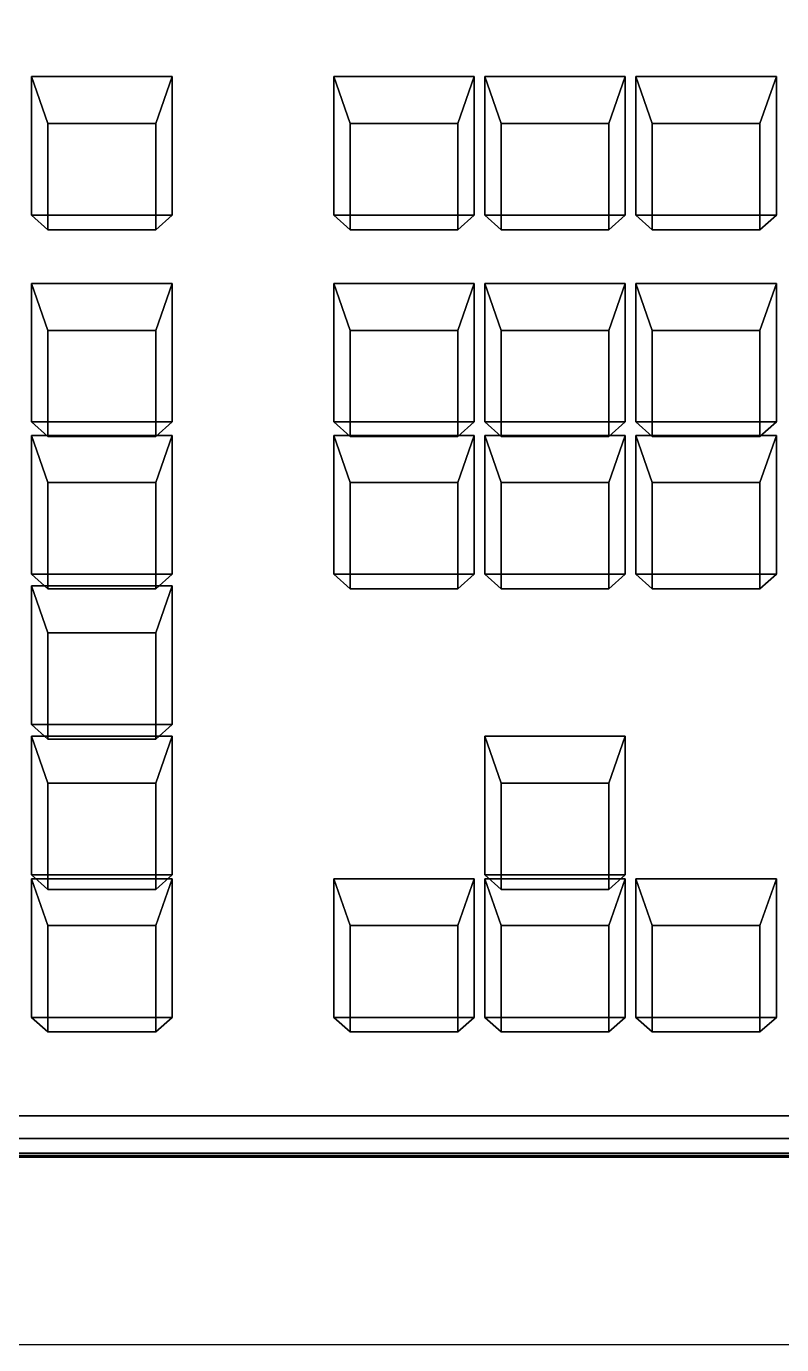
# Model space of a CAD drawing. Header units: millimetres. Extents: x 4513 to 24862, y 3359 to 11488.
# Drawn here: x 4903 to 4983.5, y 10880.2 to 11021 of the extents above; entities that cross this region are included whole.
import ezdxf

# ---------------------------------------------------------------- set-up
doc = ezdxf.new("R2010")
doc.units = ezdxf.units.MM
doc.layers.add('dwgmodels.com', color=169, linetype='Continuous')

msp = doc.modelspace()

# ---------------------------------------------------------------- linework, layer by layer
msp.add_line((4611.31, 10900.36), (5061.88, 10900.36))
for points, invisible_edges in [([(4621.37, 10900.27, 1.85), (4621.37, 11047.73, 1.85), (5051.37, 11047.73, 1.85)], 12), ([(5051.37, 11047.73, 1.85), (5051.37, 10900.27, 1.85), (4621.37, 10900.27, 1.85)], 12), ([(5061.37, 11024.81, 26.85), (4611.37, 11024.81, 26.85), (4611.37, 10904.67, 12.28)], 12), ([(4611.37, 10904.67, 12.28), (5061.37, 10904.67, 12.28), (5061.37, 11024.81, 26.85)], 12), ([(4903.52, 11015.65, 13.38), (4918.52, 11000.85, 10.91), (4903.52, 11000.85, 10.91)], 1), ([(4918.52, 11000.85, 10.91), (4903.52, 11015.65, 13.38), (4918.52, 11015.65, 13.38)], 1), ([(4903.52, 11015.65, 13.38), (4903.52, 11000.85, 10.91), (4905.27, 10999.29, 30.93)], 12), ([(4905.27, 10999.29, 30.93), (4905.27, 11010.63, 32.82), (4903.52, 11015.65, 13.38)], 12), ([(4918.52, 11015.65, 13.38), (4903.52, 11015.65, 13.38), (4916.77, 11010.63, 32.82)], 2), ([(4903.52, 11015.65, 13.38), (4905.27, 11010.63, 32.82), (4916.77, 11010.63, 32.82)], 12), ([(4918.52, 11015.65, 13.38), (4916.77, 11010.63, 32.82), (4918.52, 11000.85, 10.91)], 2), ([(4935.76, 11000.85, 10.91), (4950.76, 11015.65, 13.38), (4950.76, 11000.85, 10.91)], 1), ([(4950.76, 11015.65, 13.38), (4935.76, 11000.85, 10.91), (4935.76, 11015.65, 13.38)], 1), ([(4937.51, 11010.63, 32.82), (4935.76, 11015.65, 13.38), (4935.76, 11000.85, 10.91)], 12), ([(4935.76, 11015.65, 13.38), (4937.51, 11010.63, 32.82), (4949.01, 11010.63, 32.82)], 12), ([(4949.01, 11010.63, 32.82), (4950.76, 11015.65, 13.38), (4935.76, 11015.65, 13.38)], 12), ([(4950.76, 11015.65, 13.38), (4949.01, 11010.63, 32.82), (4950.76, 11000.85, 10.91)], 2), ([(4951.87, 11015.65, 13.38), (4966.87, 11015.65, 13.38), (4951.87, 11000.85, 10.91)], 2), ([(4951.87, 11000.85, 10.91), (4966.87, 11015.65, 13.38), (4966.87, 11000.85, 10.91)], 1), ([(4953.62, 11010.63, 32.82), (4951.87, 11015.65, 13.38), (4951.87, 11000.85, 10.91)], 12), ([(4966.87, 11015.65, 13.38), (4951.87, 11015.65, 13.38), (4965.12, 11010.63, 32.82)], 2), ([(4951.87, 11015.65, 13.38), (4953.62, 11010.63, 32.82), (4965.12, 11010.63, 32.82)], 12), ([(4966.87, 11015.65, 13.38), (4965.12, 11010.63, 32.82), (4966.87, 11000.85, 10.91)], 2), ([(4967.99, 11015.65, 13.38), (4982.99, 11000.85, 10.91), (4967.99, 11000.85, 10.91)], 1), ([(4982.99, 11000.85, 10.91), (4967.99, 11015.65, 13.38), (4982.99, 11015.65, 13.38)], 1), ([(4967.99, 11015.65, 13.38), (4967.99, 11000.85, 10.91), (4969.74, 10999.29, 30.93)], 12), ([(4969.74, 10999.29, 30.93), (4969.74, 11010.63, 32.82), (4967.99, 11015.65, 13.38)], 12), ([(4967.99, 11015.65, 13.38), (4981.24, 11010.63, 32.82), (4982.99, 11015.65, 13.38)], 1), ([(4967.99, 11015.65, 13.38), (4969.74, 11010.63, 32.82), (4981.24, 11010.63, 32.82)], 12), ([(4982.99, 11000.85, 10.91), (4982.99, 11015.65, 13.38), (4981.24, 10999.29, 30.93)], 2), ([(4982.99, 11015.65, 13.38), (4981.24, 11010.63, 32.82), (4981.24, 10999.29, 30.93)], 12), ([(4916.77, 11010.63, 32.82), (4905.27, 11010.63, 32.82), (4916.77, 10999.29, 30.93)], 2), ([(4905.27, 11010.63, 32.82), (4905.27, 10999.29, 30.93), (4916.77, 10999.29, 30.93)], 12), ([(4916.77, 11010.63, 32.82), (4916.77, 10999.29, 30.93), (4918.52, 11000.85, 10.91)], 12), ([(4935.76, 11000.85, 10.91), (4937.51, 10999.29, 30.93), (4937.51, 11010.63, 32.82)], 12), ([(4937.51, 11010.63, 32.82), (4937.51, 10999.29, 30.93), (4949.01, 10999.29, 30.93)], 12), ([(4949.01, 10999.29, 30.93), (4949.01, 11010.63, 32.82), (4937.51, 11010.63, 32.82)], 12), ([(4949.01, 11010.63, 32.82), (4949.01, 10999.29, 30.93), (4950.76, 11000.85, 10.91)], 12), ([(4951.87, 11000.85, 10.91), (4953.62, 10999.29, 30.93), (4953.62, 11010.63, 32.82)], 12), ([(4953.62, 11010.63, 32.82), (4953.62, 10999.29, 30.93), (4965.12, 10999.29, 30.93)], 12), ([(4965.12, 10999.29, 30.93), (4965.12, 11010.63, 32.82), (4953.62, 11010.63, 32.82)], 12), ([(4965.12, 11010.63, 32.82), (4965.12, 10999.29, 30.93), (4966.87, 11000.85, 10.91)], 12), ([(4969.74, 11010.63, 32.82), (4969.74, 10999.29, 30.93), (4981.24, 11010.63, 32.82)], 2), ([(4969.74, 10999.29, 30.93), (4981.24, 10999.29, 30.93), (4981.24, 11010.63, 32.82)], 12), ([(4903.52, 11000.85, 10.91), (4918.52, 11000.85, 10.91), (4905.27, 10999.29, 30.93)], 2), ([(4918.52, 11000.85, 10.91), (4916.77, 10999.29, 30.93), (4905.27, 10999.29, 30.93)], 12), ([(4937.51, 10999.29, 30.93), (4935.76, 11000.85, 10.91), (4950.76, 11000.85, 10.91)], 12), ([(4950.76, 11000.85, 10.91), (4949.01, 10999.29, 30.93), (4937.51, 10999.29, 30.93)], 12), ([(4951.87, 11000.85, 10.91), (4965.12, 10999.29, 30.93), (4953.62, 10999.29, 30.93)], 1), ([(4951.87, 11000.85, 10.91), (4966.87, 11000.85, 10.91), (4965.12, 10999.29, 30.93)], 12), ([(4967.99, 11000.85, 10.91), (4982.99, 11000.85, 10.91), (4969.74, 10999.29, 30.93)], 2), ([(4982.99, 11000.85, 10.91), (4981.24, 10999.29, 30.93), (4969.74, 10999.29, 30.93)], 12), ([(4918.52, 10993.56, 10.25), (4918.52, 10978.76, 7.79), (4903.52, 10993.56, 10.25)], 2), ([(4903.52, 10993.56, 10.25), (4918.52, 10978.76, 7.79), (4903.52, 10978.76, 7.79)], 1), ([(4903.52, 10993.56, 10.25), (4905.27, 10977.2, 27.8), (4905.27, 10988.54, 29.69)], 1), ([(4903.52, 10993.56, 10.25), (4903.52, 10978.76, 7.79), (4905.27, 10977.2, 27.8)], 12), ([(4903.52, 10993.56, 10.25), (4916.77, 10988.54, 29.69), (4918.52, 10993.56, 10.25)], 1), ([(4903.52, 10993.56, 10.25), (4905.27, 10988.54, 29.69), (4916.77, 10988.54, 29.69)], 12), ([(4918.52, 10993.56, 10.25), (4916.77, 10988.54, 29.69), (4916.77, 10977.2, 27.8)], 12), ([(4916.77, 10977.2, 27.8), (4918.52, 10978.76, 7.79), (4918.52, 10993.56, 10.25)], 12), ([(4935.76, 10993.56, 10.25), (4950.76, 10978.76, 7.79), (4935.76, 10978.76, 7.79)], 1), ([(4950.76, 10978.76, 7.79), (4935.76, 10993.56, 10.25), (4950.76, 10993.56, 10.25)], 1), ([(4935.76, 10993.56, 10.25), (4937.51, 10977.2, 27.8), (4937.51, 10988.54, 29.69)], 1), ([(4935.76, 10993.56, 10.25), (4935.76, 10978.76, 7.79), (4937.51, 10977.2, 27.8)], 12), ([(4935.76, 10993.56, 10.25), (4937.51, 10988.54, 29.69), (4949.01, 10988.54, 29.69)], 12), ([(4949.01, 10988.54, 29.69), (4950.76, 10993.56, 10.25), (4935.76, 10993.56, 10.25)], 12), ([(4950.76, 10978.76, 7.79), (4950.76, 10993.56, 10.25), (4949.01, 10988.54, 29.69)], 12), ([(4966.87, 10993.56, 10.25), (4966.87, 10978.76, 7.79), (4951.87, 10978.76, 7.79)], 12), ([(4966.87, 10993.56, 10.25), (4951.87, 10978.76, 7.79), (4951.87, 10993.56, 10.25)], 1), ([(4951.87, 10978.76, 7.79), (4953.62, 10988.54, 29.69), (4951.87, 10993.56, 10.25)], 1), ([(4966.87, 10993.56, 10.25), (4951.87, 10993.56, 10.25), (4965.12, 10988.54, 29.69)], 2), ([(4951.87, 10993.56, 10.25), (4953.62, 10988.54, 29.69), (4965.12, 10988.54, 29.69)], 12), ([(4966.87, 10993.56, 10.25), (4965.12, 10988.54, 29.69), (4965.12, 10977.2, 27.8)], 12), ([(4965.12, 10977.2, 27.8), (4966.87, 10978.76, 7.79), (4966.87, 10993.56, 10.25)], 12), ([(4982.99, 10993.56, 10.25), (4967.99, 10978.76, 7.79), (4967.99, 10993.56, 10.25)], 1), ([(4967.99, 10978.76, 7.79), (4982.99, 10993.56, 10.25), (4982.99, 10978.76, 7.79)], 1), ([(4967.99, 10993.56, 10.25), (4969.74, 10988.54, 29.69), (4981.24, 10988.54, 29.69)], 12), ([(4981.24, 10988.54, 29.69), (4982.99, 10993.56, 10.25), (4967.99, 10993.56, 10.25)], 12), ([(4967.99, 10993.56, 10.25), (4969.74, 10977.2, 27.8), (4969.74, 10988.54, 29.69)], 1), ([(4967.99, 10993.56, 10.25), (4967.99, 10978.76, 7.79), (4969.74, 10977.2, 27.8)], 12), ([(4982.99, 10978.76, 7.79), (4982.99, 10993.56, 10.25), (4981.24, 10988.54, 29.69)], 12), ([(4916.77, 10988.54, 29.69), (4905.27, 10988.54, 29.69), (4916.77, 10977.2, 27.8)], 2), ([(4905.27, 10988.54, 29.69), (4905.27, 10977.2, 27.8), (4916.77, 10977.2, 27.8)], 12), ([(4937.51, 10988.54, 29.69), (4937.51, 10977.2, 27.8), (4949.01, 10977.2, 27.8)], 12), ([(4949.01, 10977.2, 27.8), (4949.01, 10988.54, 29.69), (4937.51, 10988.54, 29.69)], 12), ([(4949.01, 10988.54, 29.69), (4949.01, 10977.2, 27.8), (4950.76, 10978.76, 7.79)], 12), ([(4951.87, 10978.76, 7.79), (4953.62, 10977.2, 27.8), (4953.62, 10988.54, 29.69)], 12), ([(4953.62, 10977.2, 27.8), (4965.12, 10977.2, 27.8), (4965.12, 10988.54, 29.69)], 12), ([(4965.12, 10988.54, 29.69), (4953.62, 10988.54, 29.69), (4953.62, 10977.2, 27.8)], 12), ([(4969.74, 10988.54, 29.69), (4981.24, 10977.2, 27.8), (4981.24, 10988.54, 29.69)], 1), ([(4969.74, 10988.54, 29.69), (4969.74, 10977.2, 27.8), (4981.24, 10977.2, 27.8)], 12), ([(4981.24, 10988.54, 29.69), (4981.24, 10977.2, 27.8), (4982.99, 10978.76, 7.79)], 12), ([(4905.27, 10977.2, 27.8), (4903.52, 10978.76, 7.79), (4918.52, 10978.76, 7.79)], 12), ([(4918.52, 10978.76, 7.79), (4916.77, 10977.2, 27.8), (4905.27, 10977.2, 27.8)], 12), ([(4935.76, 10978.76, 7.79), (4949.01, 10977.2, 27.8), (4937.51, 10977.2, 27.8)], 1), ([(4935.76, 10978.76, 7.79), (4950.76, 10978.76, 7.79), (4949.01, 10977.2, 27.8)], 12), ([(4951.87, 10978.76, 7.79), (4965.12, 10977.2, 27.8), (4953.62, 10977.2, 27.8)], 1), ([(4951.87, 10978.76, 7.79), (4966.87, 10978.76, 7.79), (4965.12, 10977.2, 27.8)], 12), ([(4967.99, 10978.76, 7.79), (4982.99, 10978.76, 7.79), (4969.74, 10977.2, 27.8)], 2), ([(4982.99, 10978.76, 7.79), (4981.24, 10977.2, 27.8), (4969.74, 10977.2, 27.8)], 12), ([(4918.52, 10977.3, 7.96), (4918.52, 10962.5, 5.5), (4903.52, 10962.5, 5.5)], 12), ([(4918.52, 10977.3, 7.96), (4903.52, 10962.5, 5.5), (4903.52, 10977.3, 7.96)], 1), ([(4905.27, 10972.29, 27.4), (4903.52, 10977.3, 7.96), (4903.52, 10962.5, 5.5)], 12), ([(4918.52, 10977.3, 7.96), (4903.52, 10977.3, 7.96), (4916.77, 10972.29, 27.4)], 2), ([(4903.52, 10977.3, 7.96), (4905.27, 10972.29, 27.4), (4916.77, 10972.29, 27.4)], 12), ([(4918.52, 10977.3, 7.96), (4916.77, 10972.29, 27.4), (4918.52, 10962.5, 5.5)], 2), ([(4935.76, 10962.5, 5.5), (4950.76, 10977.3, 7.96), (4950.76, 10962.5, 5.5)], 1), ([(4950.76, 10977.3, 7.96), (4935.76, 10962.5, 5.5), (4935.76, 10977.3, 7.96)], 1), ([(4935.76, 10977.3, 7.96), (4937.51, 10960.94, 25.51), (4937.51, 10972.29, 27.4)], 1), ([(4935.76, 10977.3, 7.96), (4935.76, 10962.5, 5.5), (4937.51, 10960.94, 25.51)], 12), ([(4950.76, 10977.3, 7.96), (4935.76, 10977.3, 7.96), (4937.51, 10972.29, 27.4)], 12), ([(4950.76, 10977.3, 7.96), (4937.51, 10972.29, 27.4), (4949.01, 10972.29, 27.4)], 1), ([(4950.76, 10962.5, 5.5), (4950.76, 10977.3, 7.96), (4949.01, 10972.29, 27.4)], 12), ([(4966.87, 10977.3, 7.96), (4951.87, 10962.5, 5.5), (4951.87, 10977.3, 7.96)], 1), ([(4951.87, 10962.5, 5.5), (4966.87, 10977.3, 7.96), (4966.87, 10962.5, 5.5)], 1), ([(4951.87, 10977.3, 7.96), (4951.87, 10962.5, 5.5), (4953.62, 10960.94, 25.51)], 12), ([(4953.62, 10960.94, 25.51), (4953.62, 10972.29, 27.4), (4951.87, 10977.3, 7.96)], 12), ([(4951.87, 10977.3, 7.96), (4953.62, 10972.29, 27.4), (4965.12, 10972.29, 27.4)], 12), ([(4965.12, 10972.29, 27.4), (4966.87, 10977.3, 7.96), (4951.87, 10977.3, 7.96)], 12), ([(4966.87, 10977.3, 7.96), (4965.12, 10972.29, 27.4), (4966.87, 10962.5, 5.5)], 2), ([(4967.99, 10977.3, 7.96), (4982.99, 10977.3, 7.96), (4982.99, 10962.5, 5.5)], 12), ([(4967.99, 10977.3, 7.96), (4982.99, 10962.5, 5.5), (4967.99, 10962.5, 5.5)], 1), ([(4967.99, 10977.3, 7.96), (4969.74, 10960.94, 25.51), (4969.74, 10972.29, 27.4)], 1), ([(4967.99, 10977.3, 7.96), (4967.99, 10962.5, 5.5), (4969.74, 10960.94, 25.51)], 12), ([(4967.99, 10977.3, 7.96), (4981.24, 10972.29, 27.4), (4982.99, 10977.3, 7.96)], 1), ([(4967.99, 10977.3, 7.96), (4969.74, 10972.29, 27.4), (4981.24, 10972.29, 27.4)], 12), ([(4982.99, 10962.5, 5.5), (4982.99, 10977.3, 7.96), (4981.24, 10972.29, 27.4)], 12), ([(4903.52, 10962.5, 5.5), (4905.27, 10960.94, 25.51), (4905.27, 10972.29, 27.4)], 12), ([(4916.77, 10972.29, 27.4), (4905.27, 10972.29, 27.4), (4916.77, 10960.94, 25.51)], 2), ([(4905.27, 10972.29, 27.4), (4905.27, 10960.94, 25.51), (4916.77, 10960.94, 25.51)], 12), ([(4916.77, 10972.29, 27.4), (4916.77, 10960.94, 25.51), (4918.52, 10962.5, 5.5)], 12), ([(4937.51, 10972.29, 27.4), (4937.51, 10960.94, 25.51), (4949.01, 10960.94, 25.51)], 12), ([(4949.01, 10960.94, 25.51), (4949.01, 10972.29, 27.4), (4937.51, 10972.29, 27.4)], 12), ([(4949.01, 10972.29, 27.4), (4949.01, 10960.94, 25.51), (4950.76, 10962.5, 5.5)], 12), ([(4965.12, 10972.29, 27.4), (4953.62, 10960.94, 25.51), (4965.12, 10960.94, 25.51)], 1), ([(4965.12, 10972.29, 27.4), (4953.62, 10972.29, 27.4), (4953.62, 10960.94, 25.51)], 12), ([(4965.12, 10972.29, 27.4), (4965.12, 10960.94, 25.51), (4966.87, 10962.5, 5.5)], 12), ([(4969.74, 10972.29, 27.4), (4969.74, 10960.94, 25.51), (4981.24, 10960.94, 25.51)], 12), ([(4981.24, 10960.94, 25.51), (4981.24, 10972.29, 27.4), (4969.74, 10972.29, 27.4)], 12), ([(4981.24, 10972.29, 27.4), (4981.24, 10960.94, 25.51), (4982.99, 10962.5, 5.5)], 12), ([(4903.52, 10962.5, 5.5), (4918.52, 10962.5, 5.5), (4916.77, 10960.94, 25.51)], 12), ([(4916.77, 10960.94, 25.51), (4905.27, 10960.94, 25.51), (4903.52, 10962.5, 5.5)], 12), ([(4937.51, 10960.94, 25.51), (4935.76, 10962.5, 5.5), (4950.76, 10962.5, 5.5)], 12), ([(4950.76, 10962.5, 5.5), (4949.01, 10960.94, 25.51), (4937.51, 10960.94, 25.51)], 12), ([(4951.87, 10962.5, 5.5), (4966.87, 10962.5, 5.5), (4965.12, 10960.94, 25.51)], 12), ([(4965.12, 10960.94, 25.51), (4953.62, 10960.94, 25.51), (4951.87, 10962.5, 5.5)], 12), ([(4982.99, 10962.5, 5.5), (4981.24, 10960.94, 25.51), (4967.99, 10962.5, 5.5)], 2), ([(4981.24, 10960.94, 25.51), (4969.74, 10960.94, 25.51), (4967.99, 10962.5, 5.5)], 12), ([(4903.52, 10961.25, 5.67), (4903.52, 10946.46, 3.21), (4905.27, 10944.9, 23.22)], 12), ([(4918.52, 10961.25, 5.67), (4903.52, 10946.46, 3.21), (4903.52, 10961.25, 5.67)], 1), ([(4903.52, 10946.46, 3.21), (4918.52, 10961.25, 5.67), (4918.52, 10946.46, 3.21)], 1), ([(4903.52, 10961.25, 5.67), (4905.27, 10944.9, 23.22), (4905.27, 10956.24, 25.11)], 1), ([(4903.52, 10961.25, 5.67), (4905.27, 10956.24, 25.11), (4916.77, 10956.24, 25.11)], 12), ([(4916.77, 10956.24, 25.11), (4918.52, 10961.25, 5.67), (4903.52, 10961.25, 5.67)], 12), ([(4916.77, 10944.9, 23.22), (4918.52, 10946.46, 3.21), (4918.52, 10961.25, 5.67)], 12), ([(4918.52, 10961.25, 5.67), (4916.77, 10956.24, 25.11), (4916.77, 10944.9, 23.22)], 12), ([(4905.27, 10956.24, 25.11), (4905.27, 10944.9, 23.22), (4916.77, 10944.9, 23.22)], 12), ([(4916.77, 10944.9, 23.22), (4916.77, 10956.24, 25.11), (4905.27, 10956.24, 25.11)], 12), ([(4903.52, 10946.46, 3.21), (4918.52, 10946.46, 3.21), (4916.77, 10944.9, 23.22)], 12), ([(4916.77, 10944.9, 23.22), (4905.27, 10944.9, 23.22), (4903.52, 10946.46, 3.21)], 12), ([(4905.27, 10940.19, 23.24), (4903.52, 10945.2, 3.8), (4903.52, 10930.41, 1.33)], 12), ([(4903.52, 10945.2, 3.8), (4905.27, 10940.19, 23.24), (4916.77, 10940.19, 23.24)], 12), ([(4916.77, 10940.19, 23.24), (4918.52, 10945.2, 3.8), (4903.52, 10945.2, 3.8)], 12), ([(4918.52, 10945.2, 3.8), (4918.52, 10930.41, 1.33), (4903.52, 10930.41, 1.33)], 12), ([(4918.52, 10945.2, 3.8), (4903.52, 10930.41, 1.33), (4903.52, 10945.2, 3.8)], 1), ([(4918.52, 10945.2, 3.8), (4916.77, 10940.19, 23.24), (4918.52, 10930.41, 1.33)], 2), ([(4953.62, 10940.19, 23.24), (4951.87, 10945.2, 3.8), (4951.87, 10930.41, 1.33)], 12), ([(4951.87, 10945.2, 3.8), (4953.62, 10940.19, 23.24), (4965.12, 10940.19, 23.24)], 12), ([(4965.12, 10940.19, 23.24), (4966.87, 10945.2, 3.8), (4951.87, 10945.2, 3.8)], 12), ([(4966.87, 10945.2, 3.8), (4951.87, 10930.41, 1.33), (4951.87, 10945.2, 3.8)], 1), ([(4951.87, 10930.41, 1.33), (4966.87, 10945.2, 3.8), (4966.87, 10930.41, 1.33)], 1), ([(4966.87, 10945.2, 3.8), (4965.12, 10940.19, 23.24), (4966.87, 10930.41, 1.33)], 2), ([(4903.52, 10930.41, 1.33), (4905.27, 10928.85, 21.35), (4905.27, 10940.19, 23.24)], 12), ([(4916.77, 10940.19, 23.24), (4905.27, 10940.19, 23.24), (4905.27, 10928.85, 21.35)], 12), ([(4905.27, 10928.85, 21.35), (4916.77, 10928.85, 21.35), (4916.77, 10940.19, 23.24)], 12), ([(4916.77, 10940.19, 23.24), (4916.77, 10928.85, 21.35), (4918.52, 10930.41, 1.33)], 12), ([(4951.87, 10930.41, 1.33), (4953.62, 10928.85, 21.35), (4953.62, 10940.19, 23.24)], 12), ([(4965.12, 10940.19, 23.24), (4953.62, 10928.85, 21.35), (4965.12, 10928.85, 21.35)], 1), ([(4965.12, 10940.19, 23.24), (4953.62, 10940.19, 23.24), (4953.62, 10928.85, 21.35)], 12), ([(4965.12, 10940.19, 23.24), (4965.12, 10928.85, 21.35), (4966.87, 10930.41, 1.33)], 12), ([(4903.52, 10930.41, 1.33), (4916.77, 10928.85, 21.35), (4905.27, 10928.85, 21.35)], 1), ([(4903.52, 10930.41, 1.33), (4918.52, 10930.41, 1.33), (4916.77, 10928.85, 21.35)], 12), ([(4903.52, 10915.19, -0.96), (4905.27, 10924.98, 20.95), (4903.52, 10929.99, 1.5)], 1), ([(4903.52, 10929.99, 1.5), (4918.52, 10915.19, -0.96), (4903.52, 10915.19, -0.96)], 1), ([(4918.52, 10915.19, -0.96), (4903.52, 10929.99, 1.5), (4918.52, 10929.99, 1.5)], 1), ([(4903.52, 10929.99, 1.5), (4916.77, 10924.98, 20.95), (4918.52, 10929.99, 1.5)], 1), ([(4903.52, 10929.99, 1.5), (4905.27, 10924.98, 20.95), (4916.77, 10924.98, 20.95)], 12), ([(4918.52, 10929.99, 1.5), (4916.77, 10924.98, 20.95), (4916.77, 10913.63, 19.06)], 12), ([(4916.77, 10913.63, 19.06), (4918.52, 10915.19, -0.96), (4918.52, 10929.99, 1.5)], 12), ([(4935.76, 10915.19, -0.96), (4937.51, 10924.98, 20.95), (4935.76, 10929.99, 1.5)], 1), ([(4935.76, 10929.99, 1.5), (4950.76, 10915.19, -0.96), (4935.76, 10915.19, -0.96)], 1), ([(4950.76, 10915.19, -0.96), (4935.76, 10929.99, 1.5), (4950.76, 10929.99, 1.5)], 1), ([(4935.76, 10929.99, 1.5), (4937.51, 10924.98, 20.95), (4949.01, 10924.98, 20.95)], 12), ([(4949.01, 10924.98, 20.95), (4950.76, 10929.99, 1.5), (4935.76, 10929.99, 1.5)], 12), ([(4950.76, 10915.19, -0.96), (4950.76, 10929.99, 1.5), (4949.01, 10924.98, 20.95)], 12), ([(4951.87, 10930.41, 1.33), (4966.87, 10930.41, 1.33), (4953.62, 10928.85, 21.35)], 2), ([(4951.87, 10929.99, 1.5), (4953.62, 10913.63, 19.06), (4953.62, 10924.98, 20.95)], 1), ([(4951.87, 10929.99, 1.5), (4951.87, 10915.19, -0.96), (4953.62, 10913.63, 19.06)], 12), ([(4951.87, 10929.99, 1.5), (4966.87, 10929.99, 1.5), (4966.87, 10915.19, -0.96)], 12), ([(4951.87, 10929.99, 1.5), (4966.87, 10915.19, -0.96), (4951.87, 10915.19, -0.96)], 1), ([(4966.87, 10929.99, 1.5), (4951.87, 10929.99, 1.5), (4953.62, 10924.98, 20.95)], 12), ([(4966.87, 10930.41, 1.33), (4965.12, 10928.85, 21.35), (4953.62, 10928.85, 21.35)], 12), ([(4953.62, 10924.98, 20.95), (4965.12, 10924.98, 20.95), (4966.87, 10929.99, 1.5)], 12), ([(4966.87, 10915.19, -0.96), (4966.87, 10929.99, 1.5), (4965.12, 10924.98, 20.95)], 12), ([(4967.99, 10929.99, 1.5), (4969.74, 10913.63, 19.06), (4969.74, 10924.98, 20.95)], 1), ([(4967.99, 10929.99, 1.5), (4967.99, 10915.19, -0.96), (4969.74, 10913.63, 19.06)], 12), ([(4982.99, 10929.99, 1.5), (4967.99, 10915.19, -0.96), (4967.99, 10929.99, 1.5)], 1), ([(4967.99, 10915.19, -0.96), (4982.99, 10929.99, 1.5), (4982.99, 10915.19, -0.96)], 1), ([(4982.99, 10929.99, 1.5), (4967.99, 10929.99, 1.5), (4981.24, 10924.98, 20.95)], 2), ([(4967.99, 10929.99, 1.5), (4969.74, 10924.98, 20.95), (4981.24, 10924.98, 20.95)], 12), ([(4982.99, 10915.19, -0.96), (4982.99, 10929.99, 1.5), (4981.24, 10924.98, 20.95)], 12), ([(4903.52, 10915.19, -0.96), (4905.27, 10913.63, 19.06), (4905.27, 10924.98, 20.95)], 12), ([(4905.27, 10924.98, 20.95), (4905.27, 10913.63, 19.06), (4916.77, 10913.63, 19.06)], 12), ([(4916.77, 10913.63, 19.06), (4916.77, 10924.98, 20.95), (4905.27, 10924.98, 20.95)], 12), ([(4935.76, 10915.19, -0.96), (4937.51, 10913.63, 19.06), (4937.51, 10924.98, 20.95)], 12), ([(4949.01, 10924.98, 20.95), (4937.51, 10924.98, 20.95), (4937.51, 10913.63, 19.06)], 12), ([(4937.51, 10913.63, 19.06), (4949.01, 10913.63, 19.06), (4949.01, 10924.98, 20.95)], 12), ([(4949.01, 10924.98, 20.95), (4949.01, 10913.63, 19.06), (4950.76, 10915.19, -0.96)], 12), ([(4953.62, 10924.98, 20.95), (4953.62, 10913.63, 19.06), (4965.12, 10913.63, 19.06)], 12), ([(4965.12, 10913.63, 19.06), (4965.12, 10924.98, 20.95), (4953.62, 10924.98, 20.95)], 12), ([(4965.12, 10924.98, 20.95), (4965.12, 10913.63, 19.06), (4966.87, 10915.19, -0.96)], 12), ([(4981.24, 10924.98, 20.95), (4969.74, 10924.98, 20.95), (4981.24, 10913.63, 19.06)], 2), ([(4969.74, 10924.98, 20.95), (4969.74, 10913.63, 19.06), (4981.24, 10913.63, 19.06)], 12), ([(4982.99, 10915.19, -0.96), (4981.24, 10924.98, 20.95), (4981.24, 10913.63, 19.06)], 1), ([(4905.27, 10913.63, 19.06), (4903.52, 10915.19, -0.96), (4918.52, 10915.19, -0.96)], 12), ([(4918.52, 10915.19, -0.96), (4916.77, 10913.63, 19.06), (4905.27, 10913.63, 19.06)], 12), ([(4935.76, 10915.19, -0.96), (4949.01, 10913.63, 19.06), (4937.51, 10913.63, 19.06)], 1), ([(4935.76, 10915.19, -0.96), (4950.76, 10915.19, -0.96), (4949.01, 10913.63, 19.06)], 12), ([(4951.87, 10915.19, -0.96), (4966.87, 10915.19, -0.96), (4953.62, 10913.63, 19.06)], 2), ([(4966.87, 10915.19, -0.96), (4965.12, 10913.63, 19.06), (4953.62, 10913.63, 19.06)], 12), ([(4982.99, 10915.19, -0.96), (4969.74, 10913.63, 19.06), (4967.99, 10915.19, -0.96)], 1), ([(4982.99, 10915.19, -0.96), (4981.24, 10913.63, 19.06), (4969.74, 10913.63, 19.06)], 12), ([(5061.37, 10902.27, 11.31), (4611.37, 10904.67, 12.28), (4611.37, 10902.27, 11.31)], 1), ([(5061.37, 10902.27, 11.31), (5061.37, 10904.67, 12.28), (4611.37, 10904.67, 12.28)], 12), ([(5061.37, 10902.27, 11.31), (4611.37, 10902.27, 11.31), (4611.37, 10900.68, 9.27)], 12), ([(4611.37, 10900.68, 9.27), (5061.37, 10900.68, 9.27), (5061.37, 10902.27, 11.31)], 12), ([(5061.37, 10900.27, 7.31), (5061.37, 10900.68, 9.27), (4611.37, 10900.68, 9.27)], 12), ([(4611.37, 10900.68, 9.27), (4611.37, 10900.27, 7.31), (5061.37, 10900.27, 7.31)], 12), ([(4621.37, 10900.45, 2.65), (5061.37, 10900.27, 2.63), (4611.37, 10900.27, 2.63)], 13), ([(4611.37, 10900.27, 7.31), (4611.37, 10900.27, 2.63), (5061.37, 10900.27, 2.63)], 12), ([(5061.37, 10900.27, 2.63), (5061.37, 10900.27, 7.31), (4611.37, 10900.27, 7.31)], 12), ([(5061.37, 10900.27, 2.63), (4621.37, 10900.45, 2.65), (5051.37, 10900.45, 2.65)], 13), ([(5051.37, 10900.27, 1.85), (5051.37, 10900.45, 2.65), (4621.37, 10900.45, 2.65)], 12), ([(4621.37, 10900.45, 2.65), (4621.37, 10900.27, 1.85), (5051.37, 10900.27, 1.85)], 12)]:
    msp.add_3dface(points, dxfattribs=dict(invisible_edges=invisible_edges))
at = {"layer": 'dwgmodels.com'}
msp.add_line((4512.96, 10880.25), (24839.16, 10880.25), dxfattribs=at)

doc.saveas('drawing.dxf')
